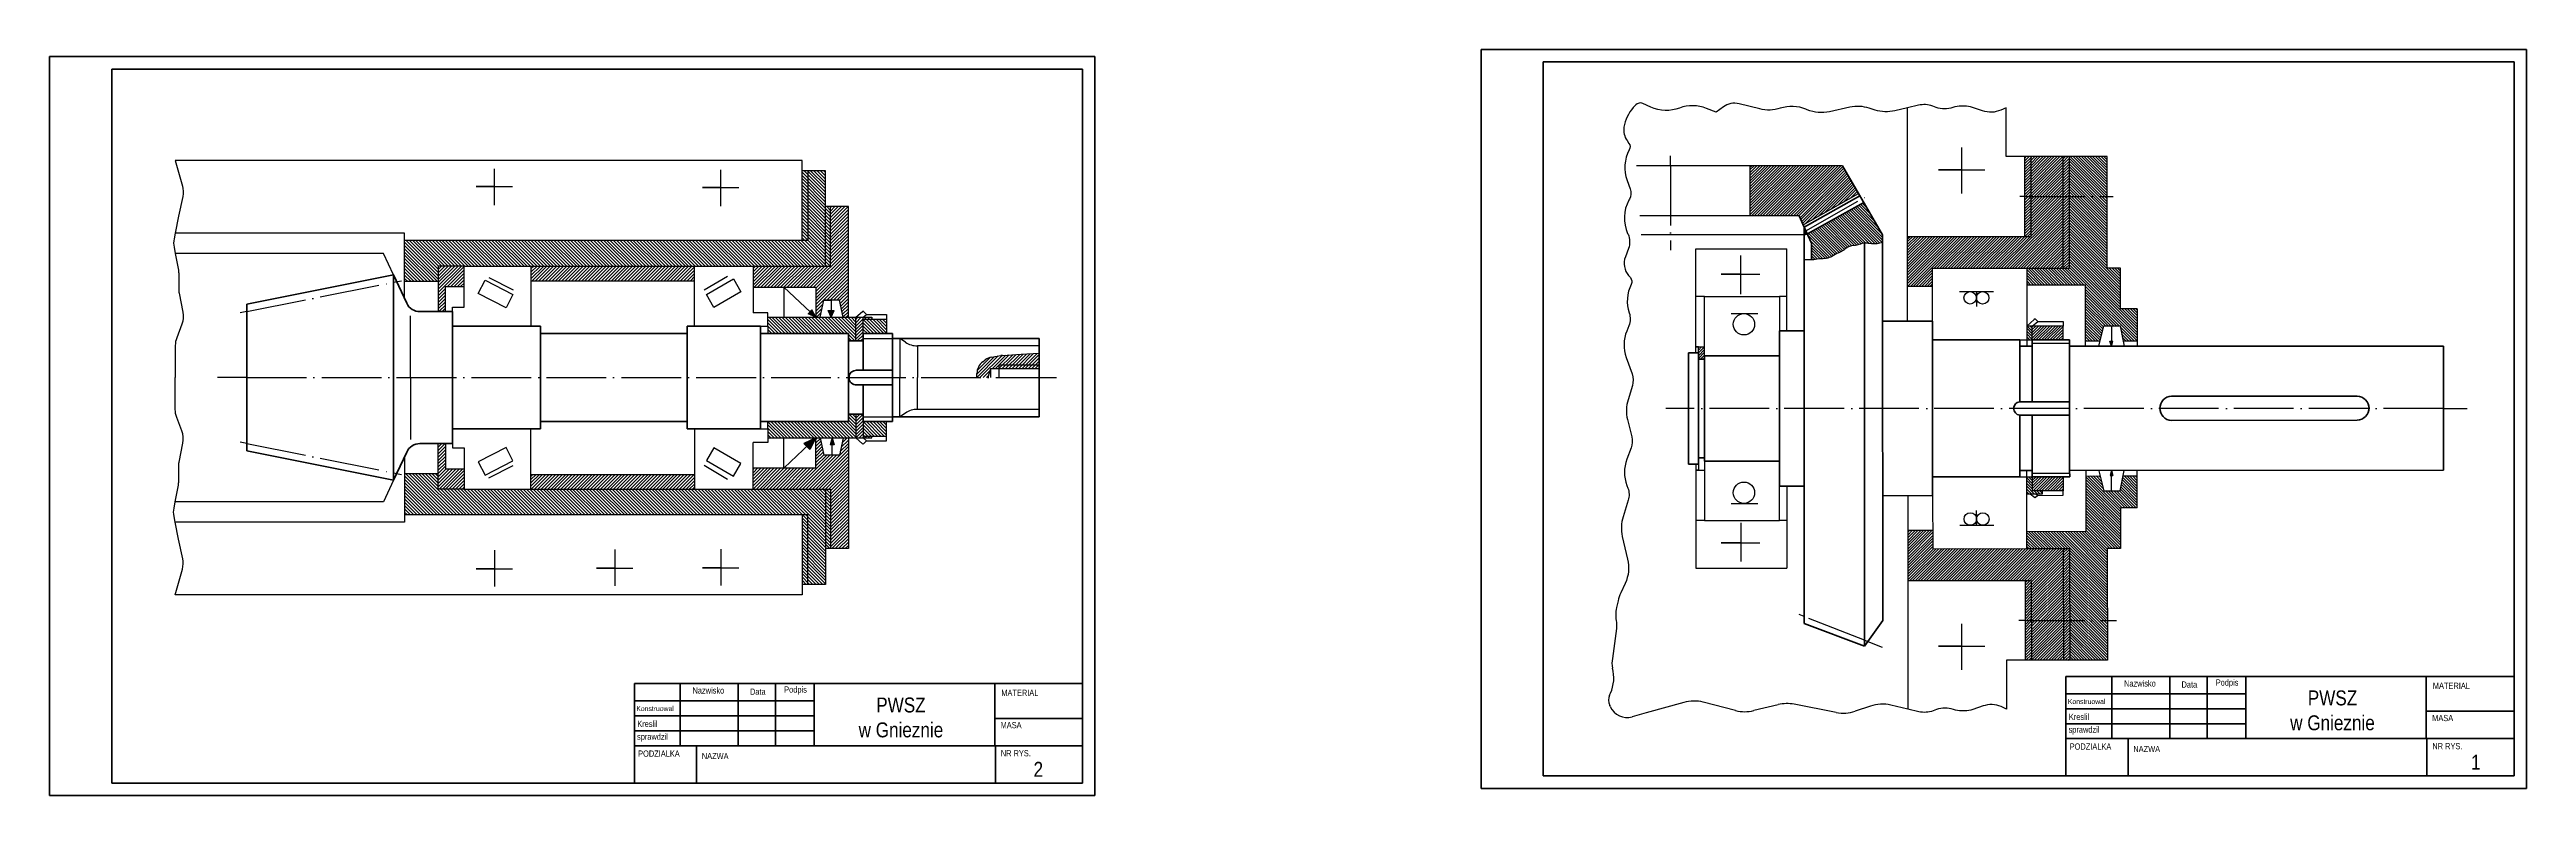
# Model space of a CAD drawing. Header units: millimetres. Extents: x 406 to 3227, y 95 to 1222.
# Drawn here: x 2232 to 3227, y 102 to 402 of the extents above; entities that cross this region are included whole.
import ezdxf

# ---------------------------------------------------------------- set-up
doc = ezdxf.new("R2010")
doc.units = ezdxf.units.MM
doc.linetypes.add('ACAD_ISO04W100', pattern=[30, 24, -3, 0, -3])
doc.layers.get('0').update_dxf_attribs({"lineweight": 40})
for name, color, linetype in [('cienka linia', 7, 'Continuous'), ('kreskowanie', 250, 'Continuous'), ('linie pomocnicze', 10, 'ACAD_ISO04W100'), ('tekst', 50, 'Continuous')]:
    doc.layers.add(name, color=color, linetype=linetype)
doc.styles.get("Standard").update_dxf_attribs({"font": 'arial.ttf'})
pattern_1 = [(45, (1869.4824, 90.8511), (-0.6615155, 0.6615155), [])]
pattern_2 = [(135, (2305.0087, 234.4783), (-0.6615155, -0.6615155), [])]
pattern_3 = [(45, (2305.0087, 234.4783), (-0.6615155, 0.6615155), [])]
pattern_4 = [(135, (1869.4824, 90.8511), (-0.6615155, -0.6615155), [])]
pattern_5 = [(45, (2650.2846, -297.87975), (-0.5619987, 0.5619987), [])]
pattern_6 = [(135, (2650.2846, -297.87975), (-0.5619987, -0.5619987), [])]

msp = doc.modelspace()

# ---------------------------------------------------------------- hatches: boundary and pattern name
h = msp.add_hatch(color=256)
h.dxf.hatch_style = 1
h.paths.add_polyline_path([(2937.89, 327.57), (2936.67, 330.3), (2936.67, 327.2)])
at = {"layer": 'cienka linia'}
h = msp.add_hatch(color=256, dxfattribs=at)
h.dxf.hatch_style = 1
h.paths.add_polyline_path([(2537.18, 296.31), (2536.44, 295.52), (2539.55, 294.09)])
h.paths.add_polyline_path([(2537.92, 297.1), (2537.18, 296.31), (2539.55, 294.09)])
h = msp.add_hatch(color=256, dxfattribs=at)
h.dxf.hatch_style = 1
h.paths.add_polyline_path([(2545.67, 296.79), (2544.49, 296.79), (2545.67, 294.09)])
h.paths.add_polyline_path([(2546.85, 296.79), (2545.67, 296.79), (2545.67, 294.09)])
h = msp.add_hatch(color=256, dxfattribs=at)
h.dxf.hatch_style = 1
h.paths.add_polyline_path([(3060.03, 284.46), (3059.47, 284.46), (3060.03, 282.54)])
h.paths.add_polyline_path([(3060.58, 284.46), (3060.03, 284.46), (3060.03, 282.54)])
h = msp.add_hatch(color=256, dxfattribs=at)
h.dxf.hatch_style = 1
h.paths.add_polyline_path([(2539.55, 245.59), (2534.71, 243.42), (2535.91, 242.15)])
h.paths.add_polyline_path([(2539.55, 245.59), (2535.91, 242.15), (2537.11, 240.88)])
h.paths.add_polyline_path([(2546.08, 245.59), (2546.08, 242.76), (2546.92, 242.76)])
h.paths.add_polyline_path([(2546.08, 245.59), (2545.25, 242.76), (2546.08, 242.76)])
h = msp.add_hatch(color=256, dxfattribs=at)
h.dxf.hatch_style = 1
h.paths.add_polyline_path([(3060.06, 230.51), (3059.51, 230.51), (3060.06, 232.44)])
h.paths.add_polyline_path([(3060.62, 230.51), (3060.06, 230.51), (3060.06, 232.44)])
at = {"layer": 'kreskowanie'}
h = msp.add_hatch(dxfattribs=at)
h.set_pattern_fill('ANSI31', color=256, scale=0.250326)
h.set_pattern_definition(pattern_5)
h.paths.add_polyline_path([(3026.01, 313.8), (3040.66, 313.8), (3040.66, 358.7), (3027.76, 358.7), (3027.76, 326.62), (2978.16, 326.62), (2978.16, 306.51), (2988.18, 306.51), (2988.18, 313.8)])
h = msp.add_hatch(dxfattribs=at)
h.set_pattern_fill('ANSI31', color=256, scale=0.250326)
h.set_pattern_definition(pattern_5)
h.paths.add_polyline_path([(3027.76, 358.7), (3025.26, 358.7), (3025.26, 326.62), (3027.76, 326.62)])
h.paths.add_polyline_path([(3043.16, 358.7), (3040.66, 358.7), (3040.66, 313.8), (3043.16, 313.8)])
h = msp.add_hatch(dxfattribs=at)
h.set_pattern_fill('ANSI31', color=256, scale=0.250326, angle=90)
h.set_pattern_definition(pattern_6)
h.paths.add_polyline_path([(3043.16, 313.8), (3040.66, 313.8), (3026.01, 313.8), (3026.01, 307.03), (3049.7, 307.03), (3049.7, 284.67), (3055.53, 284.67), (3057.02, 290.65), (3063.51, 290.65), (3064.73, 284.67), (3070.38, 284.67), (3070.38, 297.45), (3063.68, 297.45), (3063.68, 313.8), (3058.32, 313.8), (3058.32, 316.33), (3058.32, 358.7), (3043.16, 358.7)])
h = msp.add_hatch(dxfattribs=at)
h.set_pattern_fill('ANSI31', color=256, scale=0.294653, angle=90)
h.set_pattern_definition(pattern_4)
h.paths.add_polyline_path([(2543.43, 352.98), (2536.35, 352.98), (2536.35, 325), (2534, 325), (2374.29, 325), (2374.29, 308.47), (2387.81, 308.47), (2387.81, 314.67), (2398.24, 314.67), (2425.04, 314.67), (2490.76, 314.67), (2514.33, 314.67), (2537.95, 314.67), (2539.52, 314.67), (2543.43, 314.67)])
h.paths.add_polyline_path([(2536.35, 352.98), (2534, 352.98), (2534, 325), (2536.35, 325)], flags=17)
h.paths.add_polyline_path([(2545.42, 338.55), (2543.43, 338.55), (2543.43, 314.67), (2545.42, 314.67)])
h = msp.add_hatch(dxfattribs=at)
h.set_pattern_fill('ANSI31', color=256, scale=0.250326)
h.set_pattern_definition(pattern_5)
h.paths.add_polyline_path([(2934.66, 334.8), (2936.27, 331.19), (2958.5, 343.86), (2952.03, 355.02), (2914.94, 355.02), (2914.94, 334.8)])
h = msp.add_hatch(dxfattribs=at)
h.set_pattern_fill('ANSI31', color=256, scale=0.294653)
h.set_pattern_definition(pattern_1)
h.paths.add_polyline_path([(2552.59, 338.55), (2545.42, 338.55), (2545.42, 314.67), (2543.43, 314.67), (2539.52, 314.67), (2537.95, 314.67), (2514.33, 314.67), (2514.33, 306.17), (2514.43, 306.17), (2526.77, 306.17), (2539.55, 306.17), (2539.55, 294.09), (2541.31, 294.09), (2542.72, 300.99), (2549.03, 300.99), (2550.52, 294.09), (2552.59, 294.09), (2552.59, 294.19)])
h = msp.add_hatch(dxfattribs=at)
h.set_pattern_fill('ANSI31', color=256, scale=0.250326, angle=90)
h.set_pattern_definition(pattern_6)
h.paths.add_polyline_path([(2968.15, 326.62), (2968.15, 327.2), (2960.56, 340.29), (2937.89, 327.57), (2939.57, 323.83), (2939.57, 317.21, 0.038569), (2941.11, 317.33), (2942.63, 317.56, 0.015465), (2944.81, 317.67, 0.085227), (2947.28, 318.3), (2947.75, 318.51, -0.079086), (2950.49, 320.05), (2951.13, 320.29, 0.104585), (2952.88, 321.39, -0.156089), (2955.62, 322.75), (2957.19, 322.99, 0.052608), (2959.23, 323.52), (2959.48, 323.62, -0.144713), (2962.32, 323.83), (2962.49, 323.79, 0.115327), (2967.04, 323.86), (2968.15, 324.14)])
h = msp.add_hatch(dxfattribs=at)
h.set_pattern_fill('ANSI31', color=256, scale=0.294653)
h.set_pattern_definition(pattern_3)
h.paths.add_polyline_path([(2387.81, 296.36), (2390.71, 296.36), (2390.71, 306.45), (2398.24, 306.45), (2398.24, 314.67), (2387.81, 314.67)])
h = msp.add_hatch(dxfattribs=at)
h.set_pattern_fill('ANSI31', color=256, scale=0.294653)
h.set_pattern_definition(pattern_3)
h.paths.add_polyline_path([(2490.76, 308.78), (2490.76, 310.48), (2490.76, 314.67), (2425.04, 314.67), (2425.04, 308.78)])
h = msp.add_hatch(dxfattribs=at)
h.set_pattern_fill('ANSI31', color=256, scale=0.294653, angle=90)
h.set_pattern_definition(pattern_2)
h.paths.add_polyline_path([(2555.58, 294.09), (2554.66, 294.09), (2520.22, 294.09), (2520.22, 290.46), (2520.22, 287.52), (2552.64, 287.52), (2552.64, 284.57), (2555.58, 284.57)])
h.paths.add_polyline_path([(2567.96, 293.31), (2558.53, 293.31), (2558.53, 287.52), (2567.96, 287.52)])
h = msp.add_hatch(dxfattribs=at)
h.set_pattern_fill('ANSI31', color=256, scale=0.294653)
h.set_pattern_definition(pattern_3)
h.paths.add_polyline_path([(2555.58, 284.57), (2558.53, 284.57), (2558.53, 287.52), (2558.53, 294.09), (2555.58, 294.09)])
h = msp.add_hatch(dxfattribs=at)
h.set_pattern_fill('ANSI31', color=256, scale=0.294653, angle=90)
h.set_pattern_definition(pattern_2)
h.paths.add_polyline_path([(2562.02, 294.09), (2558.53, 294.09), (2558.53, 293.31), (2562.02, 293.31)])
h = msp.add_hatch(dxfattribs=at)
h.set_pattern_fill('ANSI31', color=256, scale=0.250326, angle=90)
h.set_pattern_definition(pattern_6)
h.paths.add_polyline_path([(3028.23, 290.57), (3026.01, 290.57), (3026.01, 284.96), (3028.23, 284.96)])
h = msp.add_hatch(dxfattribs=at)
h.set_pattern_fill('ANSI31', color=256, scale=0.250326)
h.set_pattern_definition(pattern_5)
h.paths.add_polyline_path([(3028.23, 290.57), (3028.23, 284.96), (3040.66, 284.96), (3040.66, 290.57)])
h = msp.add_hatch(dxfattribs=at)
h.set_pattern_fill('ANSI31', color=256, scale=0.294653)
h.set_pattern_definition(pattern_1)
h.paths.add_polyline_path([(2629.25, 279.64), (2621.96, 279.22), (2614.49, 278.78, 0.027987), (2613.83, 278.71), (2610.16, 278.08, 0.121097), (2607.58, 276.96), (2606.56, 276.18, 0.233794), (2604.25, 271.49), (2604.25, 269.84), (2608.68, 269.84), (2609.71, 273.37), (2612.67, 273.37), (2613.18, 273.37), (2613.18, 274.96), (2629.25, 274.96)])
h.paths.add_polyline_path([(2629.25, 274.96), (2613.18, 274.96), (2613.18, 273.37), (2629.25, 273.37)], flags=17)
h = msp.add_hatch(dxfattribs=at)
h.set_pattern_fill('ANSI31', color=256, scale=0.250326)
h.set_pattern_definition(pattern_5)
h.paths.add_polyline_path([(2896.62, 282.17), (2894.11, 282.17), (2894.11, 279.76), (2894.11, 277.25), (2896.62, 277.25), (2896.62, 278.64)])
h = msp.add_hatch(dxfattribs=at)
h.set_pattern_fill('ANSI31', color=256, scale=0.294653, angle=90)
h.set_pattern_definition(pattern_2)
h.paths.add_polyline_path([(2555.58, 245.59), (2554.66, 245.59), (2520.22, 245.59), (2520.22, 249.21), (2520.22, 252.16), (2552.64, 252.16), (2552.64, 255.1), (2555.58, 255.1)])
h.paths.add_polyline_path([(2567.96, 246.36), (2558.53, 246.36), (2558.53, 252.16), (2567.96, 252.16)])
h = msp.add_hatch(dxfattribs=at)
h.set_pattern_fill('ANSI31', color=256, scale=0.294653)
h.set_pattern_definition(pattern_3)
h.paths.add_polyline_path([(2558.53, 255.1), (2555.58, 255.1), (2555.58, 245.59), (2558.53, 245.59), (2558.53, 252.16)])
h = msp.add_hatch(dxfattribs=at)
h.set_pattern_fill('ANSI31', color=256, scale=0.294653)
h.set_pattern_definition(pattern_3)
h.paths.add_polyline_path([(2387.81, 225.01), (2398.24, 225.01), (2398.24, 233.22), (2390.71, 233.22), (2390.71, 243.32), (2387.81, 243.32)])
h = msp.add_hatch(dxfattribs=at)
h.set_pattern_fill('ANSI31', color=256, scale=0.294653)
h.set_pattern_definition(pattern_1)
h.paths.add_polyline_path([(2552.59, 201.12), (2545.42, 201.12), (2545.42, 225.01), (2543.43, 225.01), (2539.52, 225.01), (2537.95, 225.01), (2514.33, 225.01), (2514.33, 233.51), (2514.43, 233.51), (2526.77, 233.51), (2539.55, 233.51), (2539.55, 245.59), (2541.31, 245.59), (2542.72, 238.69), (2549.03, 238.69), (2550.52, 245.59), (2552.59, 245.59), (2552.59, 245.48)])
h = msp.add_hatch(dxfattribs=at)
h.set_pattern_fill('ANSI31', color=256, scale=0.294653, angle=90)
h.set_pattern_definition(pattern_2)
h.paths.add_polyline_path([(2558.53, 246.36), (2558.53, 245.59), (2562.02, 245.59), (2562.02, 246.36)])
h = msp.add_hatch(dxfattribs=at)
h.set_pattern_fill('ANSI31', color=256, scale=0.294653, angle=90)
h.set_pattern_definition(pattern_4)
h.paths.add_polyline_path([(2543.43, 186.69), (2536.35, 186.69), (2536.35, 214.68), (2534, 214.68), (2374.29, 214.68), (2374.29, 231.2), (2387.81, 231.2), (2387.81, 225.01), (2398.24, 225.01), (2425.04, 225.01), (2490.76, 225.01), (2514.33, 225.01), (2537.95, 225.01), (2539.52, 225.01), (2543.43, 225.01)])
h.paths.add_polyline_path([(2536.35, 186.69), (2534, 186.69), (2534, 214.68), (2536.35, 214.68)], flags=17)
h.paths.add_polyline_path([(2545.42, 201.12), (2543.43, 201.12), (2543.43, 225.01), (2545.42, 225.01)])
h = msp.add_hatch(dxfattribs=at)
h.set_pattern_fill('ANSI31', color=256, scale=0.294653)
h.set_pattern_definition(pattern_3)
h.paths.add_polyline_path([(2425.04, 230.9), (2425.04, 225.01), (2490.76, 225.01), (2490.76, 229.19), (2490.76, 230.9)])
h = msp.add_hatch(dxfattribs=at)
h.set_pattern_fill('ANSI31', color=256, scale=0.250326, angle=90)
h.set_pattern_definition([(135, (2632.7765, -231.4007), (-0.5619987, -0.5619987), [])])
h.paths.add_polyline_path([(3032.36, 224.37), (3028.27, 224.36), (3028.27, 229.97), (3026.05, 229.97), (3026.06, 223.16), (3032.36, 223.16)])
h = msp.add_hatch(dxfattribs=at)
h.set_pattern_fill('ANSI31', color=256, scale=0.250326, angle=90)
h.set_pattern_definition(pattern_6)
h.paths.add_polyline_path([(3043.3, 156.25), (3058.46, 156.28), (3058.4, 198.64), (3058.4, 201.18), (3063.76, 201.19), (3063.74, 217.53), (3070.44, 217.54), (3070.42, 230.32), (3064.77, 230.31), (3063.56, 224.33), (3057.07, 224.32), (3055.57, 230.3), (3049.74, 230.29), (3049.77, 207.93), (3026.08, 207.9), (3026.09, 201.13), (3040.73, 201.15), (3043.24, 201.16)])
h = msp.add_hatch(dxfattribs=at)
h.set_pattern_fill('ANSI31', color=256, scale=0.250326)
h.set_pattern_definition(pattern_5)
h.paths.add_polyline_path([(3040.7, 224.38), (3040.69, 229.99), (3028.27, 229.97), (3028.27, 224.36)])
h = msp.add_hatch(dxfattribs=at)
h.set_pattern_fill('ANSI31', color=256, scale=0.250326)
h.set_pattern_definition(pattern_5)
h.paths.add_polyline_path([(2988.25, 201.08), (2988.24, 208.37), (2978.23, 208.36), (2978.26, 188.24), (3027.86, 188.31), (3027.9, 156.23), (3040.8, 156.25), (3040.73, 201.15), (3026.09, 201.13)])
h = msp.add_hatch(dxfattribs=at)
h.set_pattern_fill('ANSI31', color=256, scale=0.250326)
h.set_pattern_definition(pattern_5)
h.paths.add_polyline_path([(3027.86, 188.31), (3025.36, 188.3), (3025.4, 156.23), (3027.9, 156.23)])
h.paths.add_polyline_path([(3043.24, 201.16), (3040.73, 201.15), (3040.8, 156.25), (3043.3, 156.25)])

# ---------------------------------------------------------------- linework, layer by layer
for p, q in [((2231.65, 101.88), (2231.65, 398.88)), ((2231.65, 398.88), (2651.65, 398.88)), ((2651.65, 398.88), (2651.65, 101.88)), ((2806.81, 104.72), (2806.81, 401.72)), ((2806.81, 401.72), (3226.81, 401.72)), ((3226.81, 401.72), (3226.81, 104.72)), ((2646.65, 393.88), (2256.65, 393.88)), ((2256.65, 393.88), (2256.65, 106.88)), ((2646.65, 106.88), (2646.65, 393.88)), ((3221.81, 396.72), (2831.81, 396.72)), ((2831.81, 396.72), (2831.81, 109.72)), ((3221.81, 109.72), (3221.81, 396.72)), ((2968.15, 327.2), (2952.03, 355.02)), ((2936.67, 330.3), (2959.03, 342.94)), ((2937.89, 327.57), (2960.56, 340.29)), ((2936.67, 330.3), (2934.66, 334.8)), ((2936.67, 327.2), (2936.67, 330.3)), ((2939.57, 323.83), (2936.67, 330.3)), ((2936.67, 327.2), (2937.89, 327.57)), ((2936.67, 171.01), (2936.67, 327.2)), ((2939.57, 317.21), (2939.57, 323.83)), ((2960.87, 317.89), (2960.87, 323.93)), ((2968.15, 326.62), (2968.15, 327.2)), ((2968.15, 292.47), (2968.15, 326.62)), ((2310.9, 299.3), (2369.83, 311.09)), ((2369.83, 299.3), (2369.83, 311.09)), ((2369.83, 311.09), (2375.15, 299.75)), ((2960.87, 161.9), (2960.87, 317.89)), ((2310.9, 269.84), (2310.9, 299.3)), ((2369.83, 269.84), (2369.83, 299.3)), ((2380.48, 296.36), (2393.52, 296.36)), ((2393.52, 296.36), (2393.52, 269.84)), ((2393.52, 290.46), (2428.88, 290.46)), ((2428.88, 269.84), (2428.88, 290.46)), ((2487.81, 287.52), (2487.81, 290.46)), ((2487.81, 290.46), (2517.28, 290.46)), ((2517.28, 269.84), (2517.28, 290.46)), ((2936.67, 288.65), (2926.66, 288.65)), ((2926.66, 288.65), (2926.66, 257.42)), ((2988.18, 292.47), (2968.15, 292.47)), ((2968.15, 257.42), (2968.15, 292.47)), ((2988.18, 284.96), (2988.18, 292.47)), ((2428.88, 287.52), (2487.81, 287.52)), ((2487.81, 269.84), (2487.81, 287.52)), ((2517.28, 287.52), (2552.64, 287.52)), ((2552.64, 269.84), (2552.64, 287.52)), ((2552.64, 284.57), (2558.53, 284.57)), ((2558.53, 284.57), (2558.53, 287.52)), ((2558.53, 287.52), (2570.32, 287.52)), ((2558.53, 272.78), (2558.53, 284.57)), ((2570.32, 269.84), (2570.32, 287.52)), ((2629.25, 285.54), (2570.32, 285.54)), ((2629.25, 269.84), (2629.25, 285.54)), ((2894.11, 279.76), (2890.11, 279.76)), ((2890.11, 279.76), (2890.11, 257.42)), ((2894.11, 277.25), (2894.11, 279.76)), ((3023.22, 284.96), (2988.18, 284.96)), ((2988.18, 257.42), (2988.18, 284.96)), ((3023.22, 282.46), (3023.22, 284.96)), ((3028.23, 282.46), (3023.22, 282.46)), ((3023.22, 282.46), (3023.22, 260.16)), ((3043.25, 284.96), (3028.23, 284.96)), ((3028.23, 260.16), (3028.23, 284.96)), ((3043.25, 282.46), (3043.25, 284.96)), ((3193.44, 282.46), (3043.25, 282.46)), ((3043.25, 282.46), (3043.25, 257.42)), ((3193.44, 257.42), (3193.44, 282.46)), ((2310.9, 269.84), (2310.9, 240.37)), ((2369.83, 269.84), (2369.83, 240.37)), ((2393.52, 243.32), (2393.52, 269.84)), ((2428.88, 269.84), (2428.88, 249.21)), ((2487.81, 269.84), (2487.81, 252.16)), ((2517.28, 269.84), (2517.28, 249.21)), ((2552.64, 269.84), (2552.64, 252.16)), ((2556.26, 272.78), (2555.72, 272.78)), ((2558.53, 272.78), (2556.26, 272.78)), ((2570.32, 272.78), (2558.53, 272.78)), ((2570.32, 269.84), (2570.32, 252.16)), ((2629.25, 269.84), (2629.25, 254.13)), ((2896.62, 277.25), (2894.11, 277.25)), ((2894.11, 277.25), (2894.11, 257.42)), ((2926.66, 278.64), (2896.62, 278.64)), ((2896.62, 257.42), (2896.62, 278.64)), ((2896.62, 276.14), (2896.62, 277.25)), ((2556.26, 266.89), (2555.72, 266.89)), ((2558.53, 266.89), (2556.26, 266.89)), ((2558.53, 266.89), (2558.53, 255.1)), ((2570.32, 266.89), (2558.53, 266.89)), ((3043.25, 260.16), (3023.22, 260.16)), ((3158.79, 262.43), (3084.2, 262.43)), ((2393.52, 249.21), (2428.88, 249.21)), ((2428.88, 252.16), (2487.81, 252.16)), ((2487.81, 252.16), (2487.81, 249.21)), ((2487.81, 249.21), (2517.28, 249.21)), ((2517.28, 252.16), (2552.64, 252.16)), ((2552.64, 255.1), (2558.53, 255.1)), ((2558.53, 255.1), (2558.53, 252.16)), ((2558.53, 252.16), (2570.32, 252.16)), ((2629.25, 254.13), (2570.32, 254.13)), ((2890.11, 235.09), (2890.11, 257.42)), ((2894.11, 237.6), (2894.11, 257.42)), ((2896.62, 257.42), (2896.62, 236.21)), ((2926.66, 226.19), (2926.66, 257.42)), ((2968.15, 257.42), (2968.2, 222.38)), ((2988.18, 257.45), (2988.21, 229.92)), ((3043.25, 254.8), (3023.23, 254.77)), ((3023.26, 232.47), (3023.23, 254.77)), ((3028.23, 254.78), (3028.27, 229.97)), ((3043.28, 232.5), (3043.25, 257.53)), ((3158.8, 252.68), (3084.2, 252.58)), ((3193.44, 257.74), (3193.48, 232.7)), ((2310.9, 240.37), (2369.83, 228.59)), ((2369.83, 240.37), (2369.83, 228.59)), ((2369.83, 228.59), (2375.15, 239.93)), ((2380.48, 243.32), (2393.52, 243.32)), ((2894.11, 235.09), (2890.11, 235.09)), ((2896.62, 237.6), (2894.11, 237.6)), ((2894.11, 237.6), (2894.11, 235.09)), ((2896.62, 238.71), (2896.62, 237.6)), ((2926.66, 236.21), (2896.62, 236.21)), ((3023.26, 229.97), (2988.21, 229.92)), ((2988.21, 229.92), (2988.23, 222.41)), ((3028.26, 232.48), (3023.26, 232.47)), ((3023.26, 232.47), (3023.26, 229.97)), ((3043.29, 229.99), (3028.27, 229.97)), ((3193.48, 232.7), (3043.28, 232.5)), ((3043.28, 232.5), (3043.29, 229.99)), ((2936.67, 226.19), (2926.66, 226.19)), ((2988.23, 222.41), (2968.2, 222.38)), ((2968.2, 222.38), (2968.2, 172.25)), ((2960.87, 161.9), (2936.67, 171.01)), ((2968.2, 172.25), (2960.87, 161.9)), ((2960.87, 161.9), (2968.2, 172.25)), ((2960.87, 161.9), (2968.2, 172.25)), ((3221.81, 149.72), (3041.81, 149.72)), ((3041.81, 149.72), (3041.81, 109.72)), ((3060.19, 149.72), (3060.19, 124.72)), ((3083.48, 149.72), (3083.48, 124.72)), ((3098.48, 149.72), (3098.48, 124.72)), ((3114.06, 149.72), (3114.06, 124.72)), ((3186.58, 135.72), (3186.58, 149.72)), ((3186.58, 149.72), (3186.58, 124.72)), ((2646.65, 146.88), (2466.65, 146.88)), ((2466.65, 146.88), (2466.65, 106.88)), ((2466.65, 139.88), (2538.9, 139.88)), ((2485.02, 146.88), (2485.02, 121.88)), ((2508.32, 146.88), (2508.32, 121.88)), ((2523.32, 146.88), (2523.32, 121.88)), ((2538.9, 146.88), (2538.9, 121.88)), ((2611.42, 132.88), (2611.42, 146.88)), ((2611.42, 146.88), (2611.42, 121.88)), ((3041.81, 142.72), (3114.06, 142.72)), ((2466.65, 133.88), (2538.9, 133.88)), ((2646.65, 132.88), (2611.42, 132.88)), ((2646.65, 121.88), (2646.65, 132.88)), ((3041.81, 136.72), (3114.06, 136.72)), ((3041.81, 130.72), (3114.06, 130.72)), ((3221.81, 135.72), (3186.58, 135.72)), ((3221.81, 124.72), (3221.81, 135.72)), ((2466.65, 127.88), (2538.9, 127.88)), ((2611.65, 121.88), (2466.65, 121.88)), ((2491.65, 106.88), (2491.65, 121.88)), ((2611.65, 106.88), (2611.65, 121.88)), ((2611.65, 121.88), (2646.65, 121.88)), ((3186.81, 124.72), (3041.81, 124.72)), ((3066.81, 109.72), (3066.81, 124.72)), ((3186.81, 109.72), (3186.81, 124.72)), ((3186.81, 124.72), (3221.81, 124.72)), ((2831.81, 109.72), (3221.81, 109.72)), ((2651.65, 101.88), (2231.65, 101.88)), ((2256.65, 106.88), (2646.65, 106.88)), ((3226.81, 104.72), (2806.81, 104.72))]:
    msp.add_line(p, q)
for centre, radius, start, end in [((2380.48, 302.25), 5.89, 205.10516, 270), ((2555.82, 269.84), 2.95, 87.9696, 180), ((2555.82, 269.84), 2.95, 180, 272.0304), ((3023.47, 257.46), 2.7, 95.30514, 180.8134), ((3084.55, 257.42), 5.02, 94.04807, 180), ((3158.58, 257.42), 5.01, 0, 87.54048), ((3023.47, 257.46), 2.7, 179.26613, 264.77439), ((3084.55, 257.59), 5.02, 180.07953, 266.03146), ((3158.58, 257.69), 5.01, 272.53904, 0.07953), ((2380.48, 237.42), 5.89, 90, 154.89484)]:
    msp.add_arc(centre, radius, start, end)
at = {"layer": 'cienka linia'}
for p, q in [((2978.16, 292.47), (2978.16, 378.29)), ((3017.75, 358.7), (3017.75, 378.29)), ((3058.32, 358.7), (3017.75, 358.7)), ((3025.26, 326.62), (3025.26, 358.7)), ((3027.76, 326.62), (3027.76, 358.7)), ((3040.66, 313.8), (3040.66, 358.7)), ((3043.16, 313.8), (3043.16, 358.7)), ((3058.32, 316.33), (3058.32, 358.7)), ((2534, 357.16), (2282.15, 357.16)), ((2410.39, 339.16), (2410.39, 353.76)), ((2501.31, 338.74), (2501.31, 353.34)), ((2534, 325), (2534, 357.16)), ((2536.35, 352.98), (2534, 352.98)), ((2543.43, 352.98), (2536.35, 352.98)), ((2536.35, 352.98), (2536.35, 325)), ((2543.43, 314.67), (2543.43, 352.98)), ((2952.03, 355.02), (2869.2, 355.02)), ((2410.39, 346.68), (2403.01, 346.68)), ((2403.01, 346.68), (2417.62, 346.68)), ((2501.31, 346.25), (2493.93, 346.25)), ((2493.93, 346.25), (2508.54, 346.25)), ((2552.59, 338.55), (2543.43, 338.55)), ((2545.42, 314.67), (2545.42, 338.55)), ((2552.59, 294.19), (2552.59, 338.55)), ((2936.27, 331.19), (2958.5, 343.86)), ((2934.66, 334.8), (2870.57, 334.8)), ((2374.29, 327.92), (2282.15, 327.92)), ((2365.8, 319.7), (2282.15, 319.7)), ((2369.83, 311.09), (2365.8, 319.7)), ((2374.29, 301.58), (2374.29, 327.92)), ((2534, 325), (2374.29, 325)), ((2536.35, 325), (2534, 325)), ((2936.67, 327.2), (2871.11, 327.2)), ((2893.11, 279.76), (2893.11, 321.58)), ((2893.11, 321.58), (2929.66, 321.58)), ((2929.66, 302.5), (2929.66, 321.58)), ((2978.16, 326.62), (3027.76, 326.62)), ((2398.24, 314.67), (2387.81, 314.67)), ((2387.81, 314.67), (2387.81, 296.36)), ((2398.24, 298.12), (2398.24, 314.67)), ((2398.24, 314.67), (2425.04, 314.67)), ((2408.15, 310.07), (2417.93, 305.18)), ((2425.04, 314.67), (2425.04, 290.46)), ((2425.04, 314.67), (2490.76, 314.67)), ((2425.04, 308.78), (2490.76, 308.78)), ((2490.76, 310.48), (2490.76, 314.67)), ((2490.76, 314.67), (2514.33, 314.67)), ((2490.76, 290.46), (2490.76, 310.48)), ((2494.62, 305.08), (2504.03, 310.66)), ((2514.33, 314.67), (2514.33, 295.85)), ((2514.33, 314.67), (2537.95, 314.67)), ((2537.95, 314.67), (2539.52, 314.67)), ((2539.52, 314.67), (2543.43, 314.67)), ((2543.43, 314.67), (2545.42, 314.67)), ((2988.18, 292.47), (2988.18, 313.8)), ((2988.18, 313.8), (3026.01, 313.8)), ((3026.01, 313.8), (3026.01, 282.46)), ((3026.01, 313.8), (3040.66, 313.8)), ((3040.66, 313.8), (3043.16, 313.8)), ((3058.32, 313.8), (3058.32, 316.33)), ((3063.68, 313.8), (3058.32, 313.8)), ((3063.68, 297.45), (3063.68, 313.8)), ((2387.81, 308.47), (2374.29, 308.47)), ((2390.71, 296.36), (2390.71, 306.45)), ((2390.71, 306.45), (2398.24, 306.45)), ((2514.43, 306.17), (2514.33, 306.17)), ((2514.43, 306.17), (2526.77, 306.17)), ((2526.66, 306.17), (2526.66, 294.09)), ((2526.66, 306.17), (2539.55, 294.09)), ((2526.77, 306.17), (2539.55, 306.17)), ((2539.55, 306.17), (2539.55, 294.09)), ((2541.31, 294.09), (2542.72, 300.99)), ((2549.03, 300.99), (2542.72, 300.99)), ((2542.72, 300.99), (2545.67, 300.99)), ((2545.67, 300.99), (2545.67, 294.09)), ((2550.5, 294.19), (2549.03, 300.99)), ((2896.62, 302.5), (2893.11, 302.5)), ((2896.62, 278.64), (2896.62, 302.5)), ((2896.62, 302.5), (2926.66, 302.5)), ((2926.66, 302.5), (2926.66, 288.65)), ((2929.66, 302.5), (2926.66, 302.5)), ((2929.66, 288.65), (2929.66, 302.5)), ((2988.18, 306.51), (2978.16, 306.51)), ((2999.08, 304.4), (3012.73, 304.4)), ((3005.83, 304.4), (3005.83, 298.42)), ((3049.7, 307.03), (3026.01, 307.03)), ((3049.7, 282.46), (3049.7, 307.03)), ((2376.74, 269.84), (2376.74, 294.66)), ((2387.81, 296.36), (2390.71, 296.36)), ((2393.52, 296.36), (2393.52, 298.12)), ((2393.52, 298.12), (2398.24, 298.12)), ((2520.22, 295.85), (2514.33, 295.85)), ((2517.28, 290.46), (2520.22, 290.46)), ((2520.22, 290.46), (2520.22, 295.85)), ((2520.22, 294.09), (2554.66, 294.09)), ((2520.22, 290.46), (2520.22, 287.52)), ((2536.44, 295.52), (2537.92, 297.1)), ((2539.55, 294.09), (2536.44, 295.52)), ((2539.55, 294.09), (2537.92, 297.1)), ((2545.67, 294.09), (2544.49, 296.79)), ((2544.49, 296.79), (2546.85, 296.79)), ((2545.67, 294.09), (2546.85, 296.79)), ((2552.59, 294.19), (2552.59, 294.09)), ((2554.66, 294.09), (2562.02, 294.09)), ((2555.58, 294.09), (2558.34, 296.41)), ((2555.58, 284.57), (2555.58, 294.09)), ((2558.57, 296.6), (2558.34, 296.41)), ((2558.53, 294.09), (2559.91, 295.25)), ((2558.53, 287.52), (2558.53, 294.09)), ((2558.53, 293.31), (2567.96, 293.31)), ((2559.91, 295.25), (2558.57, 296.6)), ((2559.91, 295.25), (2567.96, 295.25)), ((2562.02, 294.09), (2562.02, 293.31)), ((2567.96, 295.25), (2567.96, 293.31)), ((2567.96, 293.31), (2567.96, 287.52)), ((2907.22, 295.58), (2918.01, 295.58)), ((3026.01, 290.57), (3029.07, 293.17)), ((3040.66, 290.57), (3026.01, 290.57)), ((3028.23, 290.57), (3030.43, 292.42)), ((3028.23, 284.96), (3028.23, 290.57)), ((3029.38, 293.44), (3029.07, 293.17)), ((3030.43, 292.42), (3029.38, 293.44)), ((3030.43, 292.42), (3040.66, 292.42)), ((3040.66, 292.42), (3040.66, 290.57)), ((3040.66, 284.96), (3040.66, 290.57)), ((3055, 282.54), (3057.02, 290.65)), ((3057.02, 290.65), (3063.51, 290.65)), ((3060.03, 290.65), (3060.03, 282.54)), ((3063.51, 290.65), (3065.16, 282.54)), ((3070.38, 297.45), (3063.68, 297.45)), ((3070.38, 297.45), (3070.38, 282.46)), ((2558.53, 285.54), (2570.32, 285.54)), ((2573.26, 285.54), (2573.26, 269.84)), ((2575.49, 284.06), (2573.26, 285.54)), ((2629.25, 282.59), (2580.37, 282.59)), ((2580.37, 282.59), (2580.37, 269.84)), ((2610.16, 278.08), (2613.83, 278.71)), ((2614.49, 278.78), (2621.96, 279.22)), ((2621.96, 279.22), (2629.25, 279.64)), ((2894.11, 282.17), (2893.11, 282.17)), ((2893.11, 282.17), (2896.62, 282.17)), ((2894.11, 279.76), (2894.11, 282.17)), ((3023.22, 284.96), (3028.23, 284.96)), ((3043.25, 283.61), (3028.23, 283.61)), ((3049.7, 284.67), (3055.53, 284.67)), ((3060.03, 282.54), (3059.47, 284.46)), ((3059.47, 284.46), (3060.58, 284.46)), ((3060.03, 282.54), (3060.58, 284.46)), ((3064.73, 284.67), (3070.38, 284.67)), ((2376.74, 269.84), (2376.74, 245.01)), ((2573.26, 254.13), (2573.26, 269.84)), ((2580.37, 257.08), (2580.37, 269.84)), ((2604.25, 269.84), (2604.25, 271.49)), ((2606.56, 276.18), (2607.58, 276.96)), ((2609.71, 273.37), (2608.68, 269.84)), ((2612.67, 273.37), (2609.71, 273.37)), ((2609.71, 273.37), (2609.71, 269.84)), ((2629.25, 273.37), (2612.67, 273.37)), ((2613.18, 269.84), (2613.18, 274.96)), ((2613.18, 274.96), (2629.25, 274.96)), ((2629.25, 269.84), (2629.25, 273.37)), ((2425.04, 225.01), (2425.04, 249.21)), ((2490.76, 249.21), (2490.76, 229.19)), ((2517.28, 249.21), (2520.22, 249.21)), ((2520.22, 249.21), (2520.22, 252.16)), ((2520.22, 249.21), (2520.22, 243.82)), ((2555.58, 255.1), (2555.58, 245.59)), ((2558.53, 254.13), (2570.32, 254.13)), ((2558.53, 252.16), (2558.53, 245.59)), ((2567.96, 246.36), (2567.96, 252.16)), ((2575.49, 255.61), (2573.26, 254.13)), ((2629.25, 257.08), (2580.37, 257.08)), ((2387.81, 225.01), (2387.81, 243.32)), ((2387.81, 243.32), (2390.71, 243.32)), ((2390.71, 243.32), (2390.71, 233.22)), ((2393.52, 243.32), (2393.52, 241.55)), ((2393.52, 241.55), (2398.24, 241.55)), ((2398.24, 241.55), (2398.24, 225.01)), ((2520.22, 243.82), (2514.33, 243.82)), ((2514.33, 225.01), (2514.33, 243.82)), ((2520.22, 245.59), (2554.66, 245.59)), ((2526.66, 233.51), (2526.66, 245.59)), ((2526.77, 233.51), (2539.55, 245.59)), ((2539.55, 245.59), (2534.71, 243.42)), ((2539.55, 245.59), (2534.71, 243.42)), ((2534.71, 243.42), (2537.11, 240.88)), ((2539.55, 245.59), (2537.11, 240.88)), ((2539.55, 233.51), (2539.55, 245.59)), ((2541.31, 245.59), (2542.72, 238.69)), ((2546.08, 245.59), (2545.25, 242.76)), ((2546.92, 242.76), (2545.25, 242.76)), ((2546.08, 238.69), (2546.08, 245.59)), ((2546.08, 245.59), (2546.92, 242.76)), ((2550.5, 245.48), (2549.03, 238.69)), ((2552.59, 245.48), (2552.59, 245.59)), ((2552.59, 245.48), (2552.59, 201.12)), ((2554.66, 245.59), (2562.02, 245.59)), ((2555.58, 245.59), (2558.34, 243.26)), ((2558.57, 243.07), (2558.34, 243.26)), ((2558.53, 246.36), (2567.96, 246.36)), ((2558.53, 245.59), (2559.91, 244.42)), ((2559.91, 244.42), (2558.57, 243.07)), ((2559.91, 244.42), (2567.96, 244.42)), ((2562.02, 245.59), (2562.02, 246.36)), ((2567.96, 244.42), (2567.96, 246.36)), ((2374.29, 238.1), (2374.29, 211.75)), ((2387.81, 231.2), (2374.29, 231.2)), ((2390.71, 233.22), (2398.24, 233.22)), ((2408.15, 229.61), (2417.93, 234.5)), ((2425.04, 230.9), (2490.76, 230.9)), ((2490.76, 229.19), (2490.76, 225.01)), ((2494.62, 234.59), (2504.03, 229.01)), ((2514.43, 233.51), (2514.33, 233.51)), ((2514.43, 233.51), (2526.77, 233.51)), ((2526.77, 233.51), (2539.55, 233.51)), ((2549.03, 238.69), (2542.72, 238.69)), ((2893.11, 235.09), (2893.11, 193.26)), ((2894.11, 232.67), (2893.11, 232.67)), ((2893.11, 232.67), (2896.62, 232.67)), ((2894.11, 235.09), (2894.11, 232.67)), ((2896.62, 236.21), (2896.62, 212.35)), ((3023.26, 229.97), (3028.27, 229.97)), ((3026.09, 201.13), (3026.05, 232.47)), ((3043.28, 231.35), (3028.27, 231.32)), ((3028.27, 229.97), (3028.27, 224.36)), ((3040.69, 229.99), (3040.7, 224.38)), ((3049.73, 232.51), (3049.77, 207.93)), ((3049.74, 230.29), (3055.57, 230.3)), ((3055.04, 232.43), (3057.07, 224.32)), ((3060.06, 232.44), (3059.51, 230.51)), ((3059.51, 230.51), (3060.62, 230.51)), ((3060.07, 224.32), (3060.06, 232.44)), ((3060.06, 232.44), (3060.62, 230.51)), ((3063.56, 224.33), (3065.2, 232.45)), ((3064.77, 230.31), (3070.42, 230.32)), ((3070.44, 217.54), (3070.42, 232.53)), ((2365.8, 219.97), (2282.15, 219.97)), ((2369.83, 228.59), (2365.8, 219.97)), ((2398.24, 225.01), (2387.81, 225.01)), ((2398.24, 225.01), (2425.04, 225.01)), ((2425.04, 225.01), (2490.76, 225.01)), ((2490.76, 225.01), (2514.33, 225.01)), ((2514.33, 225.01), (2537.95, 225.01)), ((2537.95, 225.01), (2539.52, 225.01)), ((2539.52, 225.01), (2543.43, 225.01)), ((2543.43, 225.01), (2543.43, 186.69)), ((2543.43, 225.01), (2545.42, 225.01)), ((2545.42, 225.01), (2545.42, 201.12)), ((2907.22, 219.26), (2918.01, 219.26)), ((2926.66, 212.35), (2926.66, 226.19)), ((2929.66, 226.19), (2929.66, 212.35)), ((2978.21, 222.39), (2978.33, 136.57)), ((2988.23, 222.41), (2988.25, 201.08)), ((3026.06, 223.16), (3032.36, 223.16)), ((3027.47, 223.16), (3029.12, 221.76)), ((3040.7, 224.38), (3028.27, 224.36)), ((3029.43, 221.5), (3029.12, 221.76)), ((3030.48, 222.51), (3029.43, 221.5)), ((3029.71, 223.16), (3030.48, 222.51)), ((3030.48, 222.51), (3040.7, 222.53)), ((3032.36, 223.16), (3032.36, 224.37)), ((3040.7, 222.53), (3040.7, 224.38)), ((3057.07, 224.32), (3063.56, 224.33)), ((2374.29, 211.75), (2282.15, 211.75)), ((2534, 214.68), (2374.29, 214.68)), ((2536.35, 214.68), (2534, 214.68)), ((2534, 214.68), (2534, 182.52)), ((2536.35, 186.69), (2536.35, 214.68)), ((2896.62, 212.35), (2893.11, 212.35)), ((2896.62, 212.35), (2926.66, 212.35)), ((2929.66, 212.35), (2926.66, 212.35)), ((2929.66, 212.35), (2929.66, 193.26)), ((2999.14, 210.49), (3012.8, 210.51)), ((3005.89, 210.5), (3005.89, 216.48)), ((3070.44, 217.54), (3063.74, 217.53)), ((3063.74, 217.53), (3063.76, 201.19)), ((2410.39, 200.51), (2410.39, 185.91)), ((2458.79, 200.77), (2458.79, 186.17)), ((2501.31, 200.93), (2501.31, 186.34)), ((2552.59, 201.12), (2543.43, 201.12)), ((2988.24, 208.37), (2978.23, 208.36)), ((2988.25, 201.08), (3026.09, 201.13)), ((3049.77, 207.93), (3026.08, 207.9)), ((3026.09, 201.13), (3040.73, 201.15)), ((3040.73, 201.15), (3043.24, 201.16)), ((3040.73, 201.15), (3040.8, 156.25)), ((3043.24, 201.16), (3043.3, 156.25)), ((3063.76, 201.19), (3058.4, 201.18)), ((3058.4, 201.18), (3058.4, 198.64)), ((2410.39, 193), (2403.01, 193)), ((2403.01, 193), (2417.62, 193)), ((2458.79, 193.26), (2451.41, 193.26)), ((2451.41, 193.26), (2466.02, 193.26)), ((2501.31, 193.42), (2493.93, 193.42)), ((2493.93, 193.42), (2508.54, 193.42)), ((2893.11, 193.26), (2929.66, 193.26)), ((3058.4, 198.64), (3058.46, 156.28)), ((2534, 182.52), (2282.15, 182.52)), ((2536.35, 186.69), (2534, 186.69)), ((2543.43, 186.69), (2536.35, 186.69)), ((2978.26, 188.24), (3027.86, 188.31)), ((3025.36, 188.3), (3025.4, 156.23)), ((3027.86, 188.31), (3027.9, 156.23)), ((3058.46, 156.28), (3017.89, 156.22)), ((3017.89, 156.22), (3017.92, 136.63)), ((2858.46, 142.25), (2858.81, 143.05)), ((2909.04, 136.03), (2896.03, 139.38)), ((2858.71, 137.6), (2858.48, 138.11)), ((2873.2, 135.09), (2867.55, 133.52)), ((2888.25, 139.3), (2873.2, 135.09)), ((2926.18, 138.38), (2916.34, 135.98)), ((2949.49, 135.24), (2932.61, 138.53)), ((2963.21, 137.79), (2957.16, 135.75)), ((2978.33, 136.57), (2971.43, 138.19))]:
    msp.add_line(p, q, dxfattribs=at)
for points in [[(2978.16, 378.29), (2973.05, 377.09, -0.135223), (2965.08, 377.39), (2962.73, 378.14, 0.131481), (2954.98, 378.49), (2946.8, 376.7, -0.152735), (2937.87, 377.48), (2937.33, 377.7, 0.177215), (2927.02, 378.11, -0.139912), (2918.78, 377.83), (2910.47, 379.91, 0.2257), (2904.14, 378.63), (2901.3, 376.5), (2897.39, 378.07, 0.187205), (2886.52, 378.18, -0.199502), (2875, 378.57), (2871.82, 380.02, 0.325918), (2868.93, 379.42), (2867.96, 378.36, 0.149049), (2864.21, 370.44, 0.188471), (2865.44, 365.11), (2866.22, 363.97, -0.280067), (2866.35, 361.38, 0.214501), (2865.48, 349.09), (2866.73, 345.69, -0.216116), (2866.42, 341.56), (2866.2, 341.15, 0.234663), (2865.68, 327.8), (2865.84, 327.45, -0.197128), (2866.03, 321.75), (2864.77, 318.36, 0.271969), (2866.09, 310.87), (2866.78, 310.06, -0.300233), (2867.12, 307.33, 0.19871), (2866.33, 295.87, -0.178011), (2866.18, 290.69), (2865.34, 288.57, 0.182443), (2865.13, 277.97), (2867.48, 271.34, -0.160711), (2867.58, 266.63), (2865.85, 260.96, 0.135229), (2865.63, 252.98), (2867.35, 246.01, -0.150749), (2867.09, 241.59), (2865.38, 237.01, 0.180327), (2865.38, 226.51), (2865.78, 225.42, -0.166406), (2865.91, 220.56), (2863.84, 213.92, 0.134423), (2863.55, 206), (2865.7, 196.91, -0.168406), (2864.69, 187.12), (2862.91, 183.29, 0.054963), (2861.85, 180.17), (2861.24, 177.4, 0.100913), (2861.15, 171.4, -0.079866), (2861.21, 169.01), (2859.6, 156.91)], [(3017.75, 378.29), (3015.57, 377.34, -0.18724), (3008.33, 377.05), (3004.24, 378.45, 0.082766), (3000.99, 378.99), (2999.72, 378.99, 0.084789), (2996.39, 378.43, -0.174113), (2989.63, 378.47), (2988.26, 378.97, 0.14649), (2982.53, 379.31), (2978.16, 378.29)], [(2282.15, 357.16), (2285.04, 346.85, -0.121187), (2285.17, 342.62), (2283.5, 334.75), (2282.15, 327.92), (2281.69, 325.59, 0.095719), (2281.67, 322.24), (2282.15, 319.7), (2283.4, 313.06, -0.046524), (2283.55, 311.42), (2283.55, 305.5, 0.049023), (2283.72, 303.77), (2285.23, 296.16, -0.140966), (2284.82, 291.29), (2282.75, 285.85, 0.091312), (2282.17, 282.7), (2282.17, 278.85), (2282.17, 269.84)], [(2968.15, 324.14), (2967.04, 323.86, -0.115327), (2962.49, 323.79), (2962.32, 323.83, 0.144713), (2959.48, 323.62), (2959.23, 323.52, -0.052608), (2957.19, 322.99), (2955.62, 322.75, 0.156089), (2952.88, 321.39, -0.104585), (2951.13, 320.29), (2950.49, 320.05, 0.079086), (2947.75, 318.51), (2947.28, 318.3, -0.085227), (2944.81, 317.67, -0.015465), (2942.63, 317.56), (2941.11, 317.33, -0.038569), (2939.57, 317.21), (2936.67, 317.21)], [(2282.15, 182.52), (2285.04, 192.83, 0.121187), (2285.17, 197.05), (2283.5, 204.92), (2282.15, 211.75), (2281.69, 214.08, -0.095719), (2281.67, 217.43), (2282.15, 219.97), (2283.4, 226.62, 0.046524), (2283.55, 228.25), (2283.55, 234.18, -0.049023), (2283.72, 235.9), (2285.23, 243.52, 0.140966), (2284.82, 248.39), (2282.75, 253.83, -0.091312), (2282.17, 256.97), (2282.17, 260.83), (2282.17, 269.84)], [(2859.6, 156.91, 0.128946), (2859.61, 153.1), (2859.62, 153.04)], [(3017.92, 136.63), (3015.73, 137.58, 0.18724), (3008.49, 137.85), (3004.41, 136.45, -0.082766), (3001.16, 135.9), (2999.89, 135.9, -0.084789), (2996.56, 136.46, 0.174113), (2989.79, 136.41), (2988.43, 135.91, -0.14649), (2982.7, 135.56), (2978.33, 136.57)]]:
    msp.add_lwpolyline(points, format="xyb", dxfattribs=at)
msp.add_lwpolyline([(2914.94, 334.8), (2914.94, 355.02)], dxfattribs=at)
for points in [[(2406.64, 309.02), (2417.83, 303.3), (2415.1, 297.95), (2403.91, 303.67)], [(2495.55, 303.2), (2506.4, 309.51), (2509.42, 304.32), (2498.57, 298.01)], [(2406.64, 230.66), (2417.83, 236.37), (2415.1, 241.72), (2403.91, 236)], [(2495.55, 236.48), (2506.4, 230.16), (2509.42, 235.35), (2498.57, 241.67)]]:
    msp.add_lwpolyline(points, close=True, dxfattribs=at)
for centre, radius in [((3003.33, 301.9), 2.5), ((3008.33, 301.9), 2.5), ((2912.4, 291.29), 4.29), ((2912.4, 223.55), 4.29), ((3003.39, 213), 2.5), ((3008.39, 213), 2.5)]:
    msp.add_circle(centre, radius, dxfattribs=at)
for centre, radius, start, end in [((2580.37, 291.43), 8.84, 236.48332, 270), ((2614.83, 272.9), 5.89, 93.33245, 99.74499), ((2610.14, 271.49), 5.89, 127.3638, 180), ((2611.16, 272.27), 5.89, 99.74499, 127.3638), ((2580.37, 248.24), 8.84, 90, 123.51668), ((2845.11, 149.19), 15.02, 335.88115, 14.86967), ((2863.03, 140.21), 5.01, 155.88115, 204.76647), ((2892.29, 124.83), 15.02, 75.57478, 105.60784), ((2865.53, 140.75), 7.51, 204.76647, 285.60784), ((2912.79, 150.58), 15.02, 255.57478, 283.69671), ((2929.74, 123.79), 15.02, 78.97883, 103.69671), ((2952.37, 149.98), 15.02, 258.97883, 288.62807), ((2968.01, 123.56), 15.02, 76.86552, 108.62807)]:
    msp.add_arc(centre, radius, start, end, dxfattribs=at)
at = {"layer": 'linie pomocnicze'}
for p, q in [((2882.86, 355.02), (2882.86, 358.97)), ((2999.97, 343.78), (2999.97, 362.34)), ((2882.86, 355.02), (2882.86, 321.05)), ((2999.97, 353.33), (2990.59, 353.33)), ((2990.59, 353.33), (3009.16, 353.33)), ((2937.31, 328.87), (2960.94, 342.31)), ((3025.26, 342.68), (3023.26, 342.68)), ((3025.26, 342.68), (3060.78, 342.68)), ((2911.13, 303.4), (2911.13, 318.92)), ((2369.83, 308.14), (2373.03, 308.78)), ((2911.13, 311.38), (2903.28, 311.38)), ((2903.28, 311.38), (2918.82, 311.38)), ((2310.9, 296.36), (2369.83, 308.14)), ((2310.9, 299.3), (2310.9, 296.36)), ((2310.9, 296.36), (2308.19, 295.81)), ((2310.9, 269.84), (2299.14, 269.84)), ((2310.9, 269.84), (2629.25, 269.84)), ((2629.25, 269.84), (2636.26, 269.84)), ((3193.44, 257.42), (2881.07, 257.42)), ((3193.44, 257.42), (3203.02, 257.42)), ((2310.9, 243.32), (2308.19, 243.86)), ((2310.9, 240.37), (2310.9, 243.32)), ((2310.9, 243.32), (2369.83, 231.54)), ((2369.83, 231.54), (2373.03, 230.9)), ((2911.13, 211.45), (2911.13, 195.93)), ((2911.13, 203.47), (2903.28, 203.47)), ((2903.28, 203.47), (2918.82, 203.47)), ((2936.67, 173.77), (2934.64, 174.57)), ((2960.87, 164.3), (2936.67, 173.77)), ((2999.96, 152.35), (2999.96, 170.91)), ((3025.38, 172.25), (3022.84, 172.25)), ((3025.38, 172.25), (3062.1, 172.25)), ((2960.87, 164.3), (2967.92, 161.54)), ((2999.96, 161.9), (2990.58, 161.9)), ((2990.58, 161.9), (3009.16, 161.9))]:
    msp.add_line(p, q, dxfattribs=at)

# ---------------------------------------------------------------- texts
at = {"layer": 'tekst'}
for s, width, insert, char_height, attachment_point in [('{\\fTechnic|b0|i0|c2|p2;\\C40;\\c3266552;Nazwisko}', 27.1978, (2496.35, 144.07), 2.5, 5), ('{\\fTechnic|b0|i0|c2|p2;\\C40;\\c3266552;Data}', 15.0154, (2516.22, 143.61), 2.5, 5), ('{\\fTechnic|b0|i0|c2|p2;\\C40;\\c3266552;Podpis}', 15.5846, (2531.37, 144.07), 2.5, 5), ('{\\fTechnic|b0|i0|c2|p2;\\C40;\\c3266552;PWSZ\\Pw Gnieznie}', 72.52, (2573.72, 133.21), 6, 5), ('{\\fTechnic|b0|i0|c2|p2;\\C40;\\c3266552;MATERIAL}', 30, (2614.04, 144.39), 2.5, 1), ('{\\fTechnic|b0|i0|c2|p2;\\C40;\\c3266552;Konstruowal}', 19.6822, (3042.57, 139.64), 2, 4), ('{\\fTechnic|b0|i0|c2|p2;\\C40;\\c3266552;Nazwisko}', 27.1978, (3071.51, 146.91), 2.5, 5), ('{\\fTechnic|b0|i0|c2|p2;\\C40;\\c3266552;Data}', 15.0154, (3091.38, 146.45), 2.5, 5), ('{\\fTechnic|b0|i0|c2|p2;\\C40;\\c3266552;Podpis}', 15.5846, (3106.53, 146.91), 2.5, 5), ('{\\fTechnic|b0|i0|c2|p2;\\C40;\\c3266552;PWSZ\\Pw Gnieznie}', 72.52, (3148.88, 136.05), 6, 5), ('{\\fTechnic|b0|i0|c2|p2;\\C40;\\c3266552;MATERIAL}', 30, (3189.2, 147.23), 2.5, 1), ('{\\fTechnic|b0|i0|c2|p2;\\C40;\\c3266552;Konstruowal}', 19.6822, (2467.4, 136.8), 2, 4), ('{\\fTechnic|b0|i0|c2|p2;\\C40;\\c3266552;Kreslil}', 19.6822, (2467.8, 130.65), 2.5, 4), ('{\\fTechnic|b0|i0|c2|p2;\\C40;\\c3266552;MASA}', 30, (2613.76, 131.42), 2.5, 1), ('{\\fTechnic|b0|i0|c2|p2;\\C40;\\c3266552;sprawdzil}', 19.6822, (3042.86, 127.99), 2.5, 4), ('{\\fTechnic|b0|i0|c2|p2;\\C40;\\c3266552;Kreslil}', 19.6822, (3042.96, 133.48), 2.5, 4), ('{\\fTechnic|b0|i0|c2|p2;\\C40;\\c3266552;MASA}', 30, (3188.93, 134.26), 2.5, 1), ('{\\fTechnic|b0|i0|c2|p2;\\C40;\\c3266552;sprawdzil}', 19.6822, (2467.7, 125.15), 2.5, 4), ('{\\fTechnic|b0|i0|c2|p2;\\C40;\\c3266552;PODZIALKA}', 25, (2468.14, 119.96), 2.5, 1), ('{\\fTechnic|b0|i0|c2|p2;\\C40;\\c3266552;NR RYS.}', 35, (2613.84, 120.12), 2.5, 1), ('{\\fTechnic|b0|i0|c2|p2;\\C40;\\c3266552;PODZIALKA}', 25, (3043.3, 122.79), 2.5, 1), ('{\\fTechnic|b0|i0|c2|p2;\\C40;\\c3266552;NAZWA}', 120, (3068.87, 121.82), 2.5, 1), ('{\\fTechnic|b0|i0|c2|p2;\\C40;\\c3266552;NR RYS.}', 35, (3189, 122.96), 2.5, 1), ('{\\fTechnic|b0|i0|c2|p2;\\C40;\\c3266552;NAZWA}', 120, (2493.71, 118.98), 2.5, 1), ('{\\fTechnic|b0|i0|c2|p2;\\C40;\\c3266552;2}', 35, (2627.01, 115.39), 6, 1), ('{\\fTechnic|b0|i0|c2|p2;\\C40;\\c3266552;1}', 35, (3204.55, 118.23), 6, 1)]:
    msp.add_mtext_dynamic_manual_height_columns(s, width=width, gutter_width=12.5, heights=[0], dxfattribs=dict(at, insert=insert, char_height=char_height, attachment_point=attachment_point))

doc.saveas('drawing.dxf')
